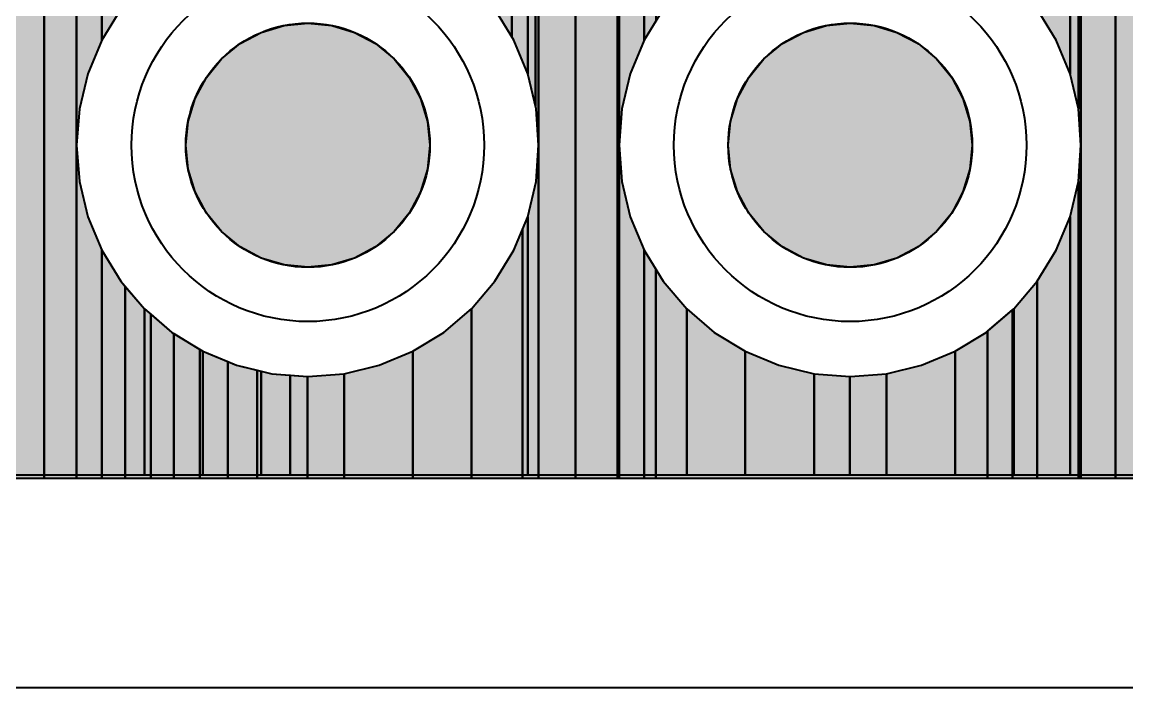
# Model space of a CAD drawing. Header units: millimetres. Extents: x 2 to 110, y 3 to 56.
# Drawn here: x 93.48 to 98.65, y 2.56 to 5.67 of the extents above; entities that cross this region are included whole.
import ezdxf

# ---------------------------------------------------------------- set-up
doc = ezdxf.new("R2010")
doc.units = ezdxf.units.MM
for name, color, linetype in [('bottom_copper', 7, 'Continuous'), ('bottom_silk', 7, 'Continuous'), ('drill_plated', 7, 'Continuous'), ('outline', 7, 'Continuous'), ('top_copper', 7, 'Continuous'), ('top_silk', 7, 'Continuous')]:
    doc.layers.add(name, color=color, linetype=linetype)

# ---------------------------------------------------------------- blocks, each defined once
blk = doc.blocks.new('Block6333')
at = {"layer": 'bottom_copper', "lineweight": 40}
for points in [[(0.5888, 0), (0.4825, 0), (0.4823, 27.4543), (0.5444, 27.48), (0.5888, 27.5072), (0.5888, 0)], [(0.4823, 0), (0.3189, 0), (0.3189, 27.4066), (0.4336, 27.4341), (0.4823, 27.4543), (0.4823, 0)], [(0.3089, 1.7294), (0.2692, 1.8946), (0.2042, 2.0516), (0.1154, 2.1965), (0.1154, 27.4031), (0.1974, 27.3967), (0.3089, 27.4055), (0.3089, 1.7294)], [(0.3189, 1.56), (0.3089, 1.7294), (0.3089, 27.4055), (0.317, 27.4061), (0.3189, 27.4066), (0.3189, 1.56)], [(0.3189, 0), (0.3089, 0), (0.3089, 1.3906), (0.3189, 1.56), (0.3189, 0)], [(0.3089, 0), (0.1154, 0), (0.1154, 0.9235), (0.2042, 1.0684), (0.2692, 1.2254), (0.3089, 1.3906), (0.3089, 0)], [(0.1154, 0), (0, 0), (0, 0.7899), (0.0051, 0.7943), (0.1154, 0.9235), (0.1154, 0)], [(0, 0), (-0.1181, 0), (-0.1181, 0.6891), (0, 0.7899), (0, 0)]]:
    blk.add_hatch(color=7, dxfattribs=at).paths.add_polyline_path(points, flags=0)
at = {"layer": 'bottom_copper', "color": 7, "lineweight": 40}
for points in [[(0.5888, 0), (0.4825, 0), (0.4823, 27.4543), (0.5444, 27.48), (0.5888, 27.5072), (0.5888, 0)], [(0.4823, 0), (0.3189, 0), (0.3189, 27.4066), (0.4336, 27.4341), (0.4823, 27.4543), (0.4823, 0)], [(0.3089, 1.7294), (0.2692, 1.8946), (0.2042, 2.0516), (0.1154, 2.1965), (0.1154, 27.4031), (0.1974, 27.3967), (0.3089, 27.4055), (0.3089, 1.7294)], [(0.3189, 1.56), (0.3089, 1.7294), (0.3089, 27.4055), (0.317, 27.4061), (0.3189, 27.4066), (0.3189, 1.56)], [(0.3189, 0), (0.3089, 0), (0.3089, 1.3906), (0.3189, 1.56), (0.3189, 0)], [(0.3089, 0), (0.1154, 0), (0.1154, 0.9235), (0.2042, 1.0684), (0.2692, 1.2254), (0.3089, 1.3906), (0.3089, 0)], [(0.1154, 0), (0, 0), (0, 0.7899), (0.0051, 0.7943), (0.1154, 0.9235), (0.1154, 0)], [(0, 0), (-0.1181, 0), (-0.1181, 0.6891), (0, 0.7899), (0, 0)]]:
    blk.add_lwpolyline(points, close=True, dxfattribs=at)
blk = doc.blocks.new('Block10268')
at = {"layer": 'bottom_copper', "lineweight": 40}
for points in [[(0.7855, 2.0678), (0.7066, 2.1965), (0.5963, 2.3257), (0.5963, 38.4825), (0.7855, 38.2933), (0.7855, 2.0678)], [(0.8965, 1.7444), (0.8604, 1.8946), (0.7954, 2.0516), (0.7855, 2.0678), (0.7855, 25.818), (0.798, 25.6586), (0.8353, 25.5031), (0.8965, 25.3553), (0.8965, 1.7444)], [(0.9101, 1.56), (0.9001, 1.7294), (0.8965, 1.7444), (0.8965, 25.3553), (0.9101, 25.3331), (0.9101, 1.56)], [(1.084, 0), (0.9101, 0), (0.9101, 25.3331), (0.9801, 25.219), (1.084, 25.0974), (1.084, 0)], [(1.2804, 0), (1.084, 0), (1.084, 25.0974), (1.2056, 24.9935), (1.2804, 24.9476), (1.2804, 0)], [(1.2878, 0), (1.2804, 0), (1.2804, 24.9476), (1.2878, 24.9431), (1.2878, 0)], [(1.4058, 2.0516), (1.3408, 1.8946), (1.3011, 1.7294), (1.2878, 1.56), (1.2878, 24.9431), (1.3419, 24.9099), (1.4058, 24.8835), (1.4058, 2.0516)], [(1.4604, 2.1406), (1.4058, 2.0516), (1.4058, 24.8835), (1.4604, 24.8609), (1.4604, 2.1406)], [(0.9101, 0), (0.8353, 0), (0.8353, 1.1648), (0.8604, 1.2254), (0.9001, 1.3906), (0.9101, 1.56), (0.9101, 0)], [(1.4058, 0), (1.2878, 0), (1.2878, 1.56), (1.3011, 1.3906), (1.3408, 1.2254), (1.4058, 1.0684), (1.4058, 0)], [(0.8353, 0), (0.5963, 0), (0.5963, 0.7943), (0.7066, 0.9235), (0.7954, 1.0684), (0.8353, 1.1648), (0.8353, 0)], [(1.4604, 0), (1.4058, 0), (1.4058, 1.0684), (1.4604, 0.9794), (1.4604, 0)], [(0.5963, 0), (0.3222, 0), (0.3222, 0.5952), (0.4671, 0.684), (0.5963, 0.7943), (0.5963, 0)], [(0.3222, 0), (0, 0), (0, 0.4905), (0.1652, 0.5302), (0.3222, 0.5952), (0.3222, 0)], [(0, 0), (-0.1711, 0), (-0.1711, 0.4773), (-0.1694, 0.4772), (0, 0.4905), (0, 0)]]:
    blk.add_hatch(color=7, dxfattribs=at).paths.add_polyline_path(points, flags=0)
at = {"layer": 'bottom_copper', "color": 7, "lineweight": 40}
for points in [[(0.7855, 2.0678), (0.7066, 2.1965), (0.5963, 2.3257), (0.5963, 38.4825), (0.7855, 38.2933), (0.7855, 2.0678)], [(0.8965, 1.7444), (0.8604, 1.8946), (0.7954, 2.0516), (0.7855, 2.0678), (0.7855, 25.818), (0.798, 25.6586), (0.8353, 25.5031), (0.8965, 25.3553), (0.8965, 1.7444)], [(0.9101, 1.56), (0.9001, 1.7294), (0.8965, 1.7444), (0.8965, 25.3553), (0.9101, 25.3331), (0.9101, 1.56)], [(1.084, 0), (0.9101, 0), (0.9101, 25.3331), (0.9801, 25.219), (1.084, 25.0974), (1.084, 0)], [(1.2804, 0), (1.084, 0), (1.084, 25.0974), (1.2056, 24.9935), (1.2804, 24.9476), (1.2804, 0)], [(1.2878, 0), (1.2804, 0), (1.2804, 24.9476), (1.2878, 24.9431), (1.2878, 0)], [(1.4058, 2.0516), (1.3408, 1.8946), (1.3011, 1.7294), (1.2878, 1.56), (1.2878, 24.9431), (1.3419, 24.9099), (1.4058, 24.8835), (1.4058, 2.0516)], [(1.4604, 2.1406), (1.4058, 2.0516), (1.4058, 24.8835), (1.4604, 24.8609), (1.4604, 2.1406)], [(0.9101, 0), (0.8353, 0), (0.8353, 1.1648), (0.8604, 1.2254), (0.9001, 1.3906), (0.9101, 1.56), (0.9101, 0)], [(1.4058, 0), (1.2878, 0), (1.2878, 1.56), (1.3011, 1.3906), (1.3408, 1.2254), (1.4058, 1.0684), (1.4058, 0)], [(0.8353, 0), (0.5963, 0), (0.5963, 0.7943), (0.7066, 0.9235), (0.7954, 1.0684), (0.8353, 1.1648), (0.8353, 0)], [(1.4604, 0), (1.4058, 0), (1.4058, 1.0684), (1.4604, 0.9794), (1.4604, 0)], [(0.5963, 0), (0.3222, 0), (0.3222, 0.5952), (0.4671, 0.684), (0.5963, 0.7943), (0.5963, 0)], [(0.3222, 0), (0, 0), (0, 0.4905), (0.1652, 0.5302), (0.3222, 0.5952), (0.3222, 0)], [(0, 0), (-0.1711, 0), (-0.1711, 0.4773), (-0.1694, 0.4772), (0, 0.4905), (0, 0)]]:
    blk.add_lwpolyline(points, close=True, dxfattribs=at)
blk = doc.blocks.new('Block12760')
at = {"layer": 'bottom_copper', "lineweight": 40}
for points in [[(0.2372, 0), (0.0125, 0), (0.0125, 12.004), (0.2372, 12.004), (0.2372, 0)], [(0.3894, 0), (0.2372, 0), (0.2372, 12.004), (0.3894, 12.004), (0.3894, 0)], [(0.5074, 2.0516), (0.4424, 1.8946), (0.4027, 1.7294), (0.3894, 1.56), (0.3894, 12.004), (0.4373, 12.004), (0.4522, 12.0028), (0.5074, 12.0071), (0.5074, 2.0516)], [(0.6171, 2.221), (0.5962, 2.1965), (0.5074, 2.0516), (0.5074, 12.0071), (0.512, 12.0075), (0.5703, 12.0215), (0.6171, 12.0409), (0.6171, 2.221)], [(0.5074, 0), (0.3894, 0), (0.3894, 1.56), (0.4027, 1.3906), (0.4424, 1.2254), (0.5074, 1.0684), (0.5074, 0)], [(0.6171, 0), (0.5074, 0), (0.5074, 1.0684), (0.5962, 0.9235), (0.6171, 0.899), (0.6171, 0)], [(0.7366, 0), (0.6171, 0), (0.6171, 0.899), (0.7065, 0.7943), (0.7366, 0.7686), (0.7366, 0)], [(0.8446, 0), (0.7366, 0), (0.7366, 0.7686), (0.8357, 0.684), (0.8446, 0.6785), (0.8446, 0)], [(0.9656, 0), (0.8446, 0), (0.8446, 0.6785), (0.9656, 0.6044), (0.9656, 0)], [(1.0967, 0), (0.9656, 0), (0.9656, 0.6044), (0.9806, 0.5952), (1.0967, 0.5471), (1.0967, 0)], [(1.2347, 0), (1.0967, 0), (1.0967, 0.5471), (1.1376, 0.5302), (1.2347, 0.5069), (1.2347, 0)], [(1.4705, 0), (1.2347, 0), (1.2347, 0.5069), (1.3028, 0.4905), (1.4705, 0.4773), (1.4705, 0)]]:
    blk.add_hatch(color=7, dxfattribs=at).paths.add_polyline_path(points, flags=0)
at = {"layer": 'bottom_copper', "color": 7, "lineweight": 40}
for points in [[(0.2372, 0), (0.0125, 0), (0.0125, 12.004), (0.2372, 12.004), (0.2372, 0)], [(0.3894, 0), (0.2372, 0), (0.2372, 12.004), (0.3894, 12.004), (0.3894, 0)], [(0.5074, 2.0516), (0.4424, 1.8946), (0.4027, 1.7294), (0.3894, 1.56), (0.3894, 12.004), (0.4373, 12.004), (0.4522, 12.0028), (0.5074, 12.0071), (0.5074, 2.0516)], [(0.6171, 2.221), (0.5962, 2.1965), (0.5074, 2.0516), (0.5074, 12.0071), (0.512, 12.0075), (0.5703, 12.0215), (0.6171, 12.0409), (0.6171, 2.221)], [(0.5074, 0), (0.3894, 0), (0.3894, 1.56), (0.4027, 1.3906), (0.4424, 1.2254), (0.5074, 1.0684), (0.5074, 0)], [(0.6171, 0), (0.5074, 0), (0.5074, 1.0684), (0.5962, 0.9235), (0.6171, 0.899), (0.6171, 0)], [(0.7366, 0), (0.6171, 0), (0.6171, 0.899), (0.7065, 0.7943), (0.7366, 0.7686), (0.7366, 0)], [(0.8446, 0), (0.7366, 0), (0.7366, 0.7686), (0.8357, 0.684), (0.8446, 0.6785), (0.8446, 0)], [(0.9656, 0), (0.8446, 0), (0.8446, 0.6785), (0.9656, 0.6044), (0.9656, 0)], [(1.0967, 0), (0.9656, 0), (0.9656, 0.6044), (0.9806, 0.5952), (1.0967, 0.5471), (1.0967, 0)], [(1.2347, 0), (1.0967, 0), (1.0967, 0.5471), (1.1376, 0.5302), (1.2347, 0.5069), (1.2347, 0)], [(1.4705, 0), (1.2347, 0), (1.2347, 0.5069), (1.3028, 0.4905), (1.4705, 0.4773), (1.4705, 0)]]:
    blk.add_lwpolyline(points, close=True, dxfattribs=at)
blk = doc.blocks.new('Block71323')
at = {"layer": 'top_copper', "lineweight": 40}
for points in [[(0, 2.6135), (-0.1694, 2.6268), (-0.1711, 2.6267), (-0.1711, 8.1365), (0, 8.1365), (0, 2.6135)], [(0.3222, 2.5088), (0.1652, 2.5738), (0, 2.6135), (0, 8.1365), (0.3222, 8.1365), (0.3222, 2.5088)], [(0.5963, 2.3097), (0.4671, 2.42), (0.3222, 2.5088), (0.3222, 8.1365), (0.5963, 8.1365), (0.5963, 2.3097)], [(0.8604, 1.8786), (0.7954, 2.0356), (0.7066, 2.1805), (0.5963, 2.3097), (0.5963, 8.1365), (0.8604, 8.1365), (0.8604, 1.8786)], [(0.9101, 1.544), (0.9001, 1.7134), (0.8604, 1.8786), (0.8604, 8.1365), (0.9101, 8.1365), (0.9101, 1.544)], [(1.2878, 0), (0.9101, 0), (0.9101, 8.1365), (1.2878, 8.1365), (1.2878, 0)], [(1.4058, 2.0356), (1.3408, 1.8786), (1.3011, 1.7134), (1.2878, 1.544), (1.2878, 8.1365), (1.4058, 8.1365), (1.4058, 2.0356)], [(1.6049, 2.3097), (1.4946, 2.1805), (1.4058, 2.0356), (1.4058, 8.1365), (1.6049, 8.1365), (1.6049, 2.3097)], [(1.879, 2.5088), (1.7341, 2.42), (1.6049, 2.3097), (1.6049, 8.1365), (1.879, 8.1365), (1.879, 2.5088)], [(2.2012, 2.6135), (2.036, 2.5738), (1.879, 2.5088), (1.879, 8.1365), (2.2012, 8.1365), (2.2012, 2.6135)], [(2.3689, 2.6267), (2.2012, 2.6135), (2.2012, 8.1365), (2.3689, 8.1365), (2.3689, 2.6267)], [(0.9101, 0), (0.8604, 0), (0.8604, 1.2094), (0.9001, 1.3746), (0.9101, 1.544), (0.9101, 0)], [(1.4058, 0), (1.2878, 0), (1.2878, 1.544), (1.3011, 1.3746), (1.3408, 1.2094), (1.4058, 1.0524), (1.4058, 0)], [(0.8604, 0), (0.5963, 0), (0.5963, 0.7783), (0.7066, 0.9075), (0.7954, 1.0524), (0.8604, 1.2094), (0.8604, 0)], [(1.6049, 0), (1.4058, 0), (1.4058, 1.0524), (1.4946, 0.9075), (1.6049, 0.7783), (1.6049, 0)], [(0.5963, 0), (0.3222, 0), (0.3222, 0.5792), (0.4671, 0.668), (0.5963, 0.7783), (0.5963, 0)], [(1.879, 0), (1.6049, 0), (1.6049, 0.7783), (1.7341, 0.668), (1.879, 0.5792), (1.879, 0)], [(0.3222, 0), (0, 0), (0, 0.4745), (0.1652, 0.5142), (0.3222, 0.5792), (0.3222, 0)], [(2.2012, 0), (1.879, 0), (1.879, 0.5792), (2.036, 0.5142), (2.2012, 0.4745), (2.2012, 0)], [(0, 0), (-0.1711, 0), (-0.1711, 0.4613), (-0.1694, 0.4612), (0, 0.4745), (0, 0)], [(2.3689, 0), (2.2012, 0), (2.2012, 0.4745), (2.3689, 0.4613), (2.3689, 0)]]:
    blk.add_hatch(color=7, dxfattribs=at).paths.add_polyline_path(points, flags=0)
at = {"layer": 'top_copper', "color": 7, "lineweight": 40}
for points in [[(0, 2.6135), (-0.1694, 2.6268), (-0.1711, 2.6267), (-0.1711, 8.1365), (0, 8.1365), (0, 2.6135)], [(0.3222, 2.5088), (0.1652, 2.5738), (0, 2.6135), (0, 8.1365), (0.3222, 8.1365), (0.3222, 2.5088)], [(0.5963, 2.3097), (0.4671, 2.42), (0.3222, 2.5088), (0.3222, 8.1365), (0.5963, 8.1365), (0.5963, 2.3097)], [(0.8604, 1.8786), (0.7954, 2.0356), (0.7066, 2.1805), (0.5963, 2.3097), (0.5963, 8.1365), (0.8604, 8.1365), (0.8604, 1.8786)], [(0.9101, 1.544), (0.9001, 1.7134), (0.8604, 1.8786), (0.8604, 8.1365), (0.9101, 8.1365), (0.9101, 1.544)], [(1.2878, 0), (0.9101, 0), (0.9101, 8.1365), (1.2878, 8.1365), (1.2878, 0)], [(1.4058, 2.0356), (1.3408, 1.8786), (1.3011, 1.7134), (1.2878, 1.544), (1.2878, 8.1365), (1.4058, 8.1365), (1.4058, 2.0356)], [(1.6049, 2.3097), (1.4946, 2.1805), (1.4058, 2.0356), (1.4058, 8.1365), (1.6049, 8.1365), (1.6049, 2.3097)], [(1.879, 2.5088), (1.7341, 2.42), (1.6049, 2.3097), (1.6049, 8.1365), (1.879, 8.1365), (1.879, 2.5088)], [(2.2012, 2.6135), (2.036, 2.5738), (1.879, 2.5088), (1.879, 8.1365), (2.2012, 8.1365), (2.2012, 2.6135)], [(2.3689, 2.6267), (2.2012, 2.6135), (2.2012, 8.1365), (2.3689, 8.1365), (2.3689, 2.6267)], [(0.9101, 0), (0.8604, 0), (0.8604, 1.2094), (0.9001, 1.3746), (0.9101, 1.544), (0.9101, 0)], [(1.4058, 0), (1.2878, 0), (1.2878, 1.544), (1.3011, 1.3746), (1.3408, 1.2094), (1.4058, 1.0524), (1.4058, 0)], [(0.8604, 0), (0.5963, 0), (0.5963, 0.7783), (0.7066, 0.9075), (0.7954, 1.0524), (0.8604, 1.2094), (0.8604, 0)], [(1.6049, 0), (1.4058, 0), (1.4058, 1.0524), (1.4946, 0.9075), (1.6049, 0.7783), (1.6049, 0)], [(0.5963, 0), (0.3222, 0), (0.3222, 0.5792), (0.4671, 0.668), (0.5963, 0.7783), (0.5963, 0)], [(1.879, 0), (1.6049, 0), (1.6049, 0.7783), (1.7341, 0.668), (1.879, 0.5792), (1.879, 0)], [(0.3222, 0), (0, 0), (0, 0.4745), (0.1652, 0.5142), (0.3222, 0.5792), (0.3222, 0)], [(2.2012, 0), (1.879, 0), (1.879, 0.5792), (2.036, 0.5142), (2.2012, 0.4745), (2.2012, 0)], [(0, 0), (-0.1711, 0), (-0.1711, 0.4613), (-0.1694, 0.4612), (0, 0.4745), (0, 0)], [(2.3689, 0), (2.2012, 0), (2.2012, 0.4745), (2.3689, 0.4613), (2.3689, 0)]]:
    blk.add_lwpolyline(points, close=True, dxfattribs=at)
blk = doc.blocks.new('Block71544')
at = {"layer": 'top_copper', "lineweight": 40}
for points in [[(0, 2.6135), (-0.1694, 2.6268), (-0.1711, 2.6267), (-0.1711, 8.1365), (0, 8.1365), (0, 2.6135)], [(0.3222, 2.5088), (0.1652, 2.5738), (0, 2.6135), (0, 8.1365), (0.3222, 8.1365), (0.3222, 2.5088)], [(0.5963, 2.3097), (0.4671, 2.42), (0.3222, 2.5088), (0.3222, 8.1365), (0.5963, 8.1365), (0.5963, 2.3097)], [(0.8604, 1.8786), (0.7954, 2.0356), (0.7066, 2.1805), (0.5963, 2.3097), (0.5963, 8.1365), (0.8604, 8.1365), (0.8604, 1.8786)], [(0.9101, 1.544), (0.9001, 1.7134), (0.8604, 1.8786), (0.8604, 8.1365), (0.9101, 8.1365), (0.9101, 1.544)], [(1.2878, 0), (0.9101, 0), (0.9101, 8.1365), (1.2878, 8.1365), (1.2878, 0)], [(1.4058, 2.0356), (1.3408, 1.8786), (1.3011, 1.7134), (1.2878, 1.544), (1.2878, 8.1365), (1.4058, 8.1365), (1.4058, 2.0356)], [(1.6049, 2.3097), (1.4946, 2.1805), (1.4058, 2.0356), (1.4058, 8.1365), (1.6049, 8.1365), (1.6049, 2.3097)], [(1.879, 2.5088), (1.7341, 2.42), (1.6049, 2.3097), (1.6049, 8.1365), (1.879, 8.1365), (1.879, 2.5088)], [(2.2012, 2.6135), (2.036, 2.5738), (1.879, 2.5088), (1.879, 8.1365), (2.2012, 8.1365), (2.2012, 2.6135)], [(2.3689, 2.6267), (2.2012, 2.6135), (2.2012, 8.1365), (2.3689, 8.1365), (2.3689, 2.6267)], [(0.9101, 0), (0.8604, 0), (0.8604, 1.2094), (0.9001, 1.3746), (0.9101, 1.544), (0.9101, 0)], [(1.4058, 0), (1.2878, 0), (1.2878, 1.544), (1.3011, 1.3746), (1.3408, 1.2094), (1.4058, 1.0524), (1.4058, 0)], [(0.8604, 0), (0.5963, 0), (0.5963, 0.7783), (0.7066, 0.9075), (0.7954, 1.0524), (0.8604, 1.2094), (0.8604, 0)], [(1.6049, 0), (1.4058, 0), (1.4058, 1.0524), (1.4946, 0.9075), (1.6049, 0.7783), (1.6049, 0)], [(0.5963, 0), (0.3222, 0), (0.3222, 0.5792), (0.4671, 0.668), (0.5963, 0.7783), (0.5963, 0)], [(1.879, 0), (1.6049, 0), (1.6049, 0.7783), (1.7341, 0.668), (1.879, 0.5792), (1.879, 0)], [(0.3222, 0), (0, 0), (0, 0.4745), (0.1652, 0.5142), (0.3222, 0.5792), (0.3222, 0)], [(2.2012, 0), (1.879, 0), (1.879, 0.5792), (2.036, 0.5142), (2.2012, 0.4745), (2.2012, 0)], [(0, 0), (-0.1711, 0), (-0.1711, 0.4613), (-0.1694, 0.4612), (0, 0.4745), (0, 0)], [(2.3689, 0), (2.2012, 0), (2.2012, 0.4745), (2.3689, 0.4613), (2.3689, 0)]]:
    blk.add_hatch(color=7, dxfattribs=at).paths.add_polyline_path(points, flags=0)
at = {"layer": 'top_copper', "color": 7, "lineweight": 40}
for points in [[(0, 2.6135), (-0.1694, 2.6268), (-0.1711, 2.6267), (-0.1711, 8.1365), (0, 8.1365), (0, 2.6135)], [(0.3222, 2.5088), (0.1652, 2.5738), (0, 2.6135), (0, 8.1365), (0.3222, 8.1365), (0.3222, 2.5088)], [(0.5963, 2.3097), (0.4671, 2.42), (0.3222, 2.5088), (0.3222, 8.1365), (0.5963, 8.1365), (0.5963, 2.3097)], [(0.8604, 1.8786), (0.7954, 2.0356), (0.7066, 2.1805), (0.5963, 2.3097), (0.5963, 8.1365), (0.8604, 8.1365), (0.8604, 1.8786)], [(0.9101, 1.544), (0.9001, 1.7134), (0.8604, 1.8786), (0.8604, 8.1365), (0.9101, 8.1365), (0.9101, 1.544)], [(1.2878, 0), (0.9101, 0), (0.9101, 8.1365), (1.2878, 8.1365), (1.2878, 0)], [(1.4058, 2.0356), (1.3408, 1.8786), (1.3011, 1.7134), (1.2878, 1.544), (1.2878, 8.1365), (1.4058, 8.1365), (1.4058, 2.0356)], [(1.6049, 2.3097), (1.4946, 2.1805), (1.4058, 2.0356), (1.4058, 8.1365), (1.6049, 8.1365), (1.6049, 2.3097)], [(1.879, 2.5088), (1.7341, 2.42), (1.6049, 2.3097), (1.6049, 8.1365), (1.879, 8.1365), (1.879, 2.5088)], [(2.2012, 2.6135), (2.036, 2.5738), (1.879, 2.5088), (1.879, 8.1365), (2.2012, 8.1365), (2.2012, 2.6135)], [(2.3689, 2.6267), (2.2012, 2.6135), (2.2012, 8.1365), (2.3689, 8.1365), (2.3689, 2.6267)], [(0.9101, 0), (0.8604, 0), (0.8604, 1.2094), (0.9001, 1.3746), (0.9101, 1.544), (0.9101, 0)], [(1.4058, 0), (1.2878, 0), (1.2878, 1.544), (1.3011, 1.3746), (1.3408, 1.2094), (1.4058, 1.0524), (1.4058, 0)], [(0.8604, 0), (0.5963, 0), (0.5963, 0.7783), (0.7066, 0.9075), (0.7954, 1.0524), (0.8604, 1.2094), (0.8604, 0)], [(1.6049, 0), (1.4058, 0), (1.4058, 1.0524), (1.4946, 0.9075), (1.6049, 0.7783), (1.6049, 0)], [(0.5963, 0), (0.3222, 0), (0.3222, 0.5792), (0.4671, 0.668), (0.5963, 0.7783), (0.5963, 0)], [(1.879, 0), (1.6049, 0), (1.6049, 0.7783), (1.7341, 0.668), (1.879, 0.5792), (1.879, 0)], [(0.3222, 0), (0, 0), (0, 0.4745), (0.1652, 0.5142), (0.3222, 0.5792), (0.3222, 0)], [(2.2012, 0), (1.879, 0), (1.879, 0.5792), (2.036, 0.5142), (2.2012, 0.4745), (2.2012, 0)], [(0, 0), (-0.1711, 0), (-0.1711, 0.4613), (-0.1694, 0.4612), (0, 0.4745), (0, 0)], [(2.3689, 0), (2.2012, 0), (2.2012, 0.4745), (2.3689, 0.4613), (2.3689, 0)]]:
    blk.add_lwpolyline(points, close=True, dxfattribs=at)
blk = doc.blocks.new('Block71909')
at = {"layer": 'top_copper', "lineweight": 40}
for points in [[(1.5195, 7.708), (1.5187, 7.718), (1.5187, 8.1365), (1.5195, 8.1365), (1.5195, 7.708)], [(1.5971, 2.6267), (1.5195, 2.6206), (1.5195, 8.1365), (1.5971, 8.1365), (1.5971, 2.6267)], [(1.5163, 2.6203), (1.4294, 2.6135), (1.3804, 2.6017), (1.3804, 7.481), (1.4145, 7.5019), (1.4449, 7.5278), (1.4708, 7.5582), (1.4917, 7.5923), (1.507, 7.6293), (1.5163, 7.6681), (1.5163, 2.6203)], [(1.5195, 2.6206), (1.5163, 2.6203), (1.5163, 7.6681), (1.5195, 7.708), (1.5195, 2.6206)], [(0, 2.5965), (-0.037, 2.6118), (-0.0758, 2.6211), (-0.1157, 2.6243), (-0.1257, 2.6235), (-0.9412, 2.6235), (-0.9412, 7.454), (0, 7.454), (0, 2.5965)], [(0.1359, 2.4094), (0.1266, 2.4482), (0.1113, 2.4852), (0.0904, 2.5193), (0.0645, 2.5497), (0.0341, 2.5756), (0, 2.5965), (0, 7.454), (0.1359, 7.454), (0.1359, 2.4094)], [(0.1391, 2.3695), (0.136, 2.4093), (0.1359, 7.454), (0.1391, 7.454), (0.1391, 2.3695)], [(0.516, 0), (0.1391, 0), (0.1391, 7.454), (0.516, 7.454), (0.516, 0)], [(0.634, 2.0356), (0.569, 1.8786), (0.5293, 1.7134), (0.516, 1.544), (0.516, 7.454), (0.634, 7.454), (0.634, 2.0356)], [(0.8331, 2.3097), (0.7228, 2.1805), (0.634, 2.0356), (0.634, 7.454), (0.8331, 7.454), (0.8331, 2.3097)], [(1.1072, 2.5088), (0.9623, 2.42), (0.8331, 2.3097), (0.8331, 7.454), (1.1072, 7.454), (1.1072, 2.5088)], [(1.3804, 2.6017), (1.2642, 2.5738), (1.1072, 2.5088), (1.1072, 7.454), (1.2547, 7.454), (1.2647, 7.4532), (1.3046, 7.4564), (1.3434, 7.4657), (1.3804, 7.481), (1.3804, 2.6017)], [(0.1391, 0.7185), (0.1383, 0.7285), (0.1383, 2.3595), (0.1391, 2.3695), (0.1391, 0.7185)], [(0.634, 0), (0.516, 0), (0.516, 1.544), (0.5293, 1.3746), (0.569, 1.2094), (0.634, 1.0524), (0.634, 0)], [(0.8331, 0), (0.634, 0), (0.634, 1.0524), (0.7228, 0.9075), (0.8331, 0.7783), (0.8331, 0)], [(1.1072, 0), (0.8331, 0), (0.8331, 0.7783), (0.9623, 0.668), (1.1072, 0.5792), (1.1072, 0)], [(0.1359, 0), (0, 0), (0, 0.4915), (0.0341, 0.5124), (0.0645, 0.5383), (0.0904, 0.5687), (0.1113, 0.6028), (0.1266, 0.6398), (0.1359, 0.6786), (0.1359, 0)], [(0.1391, 0), (0.136, 0), (0.1359, 0.6786), (0.1391, 0.7185), (0.1391, 0)], [(1.3804, 0), (1.1072, 0), (1.1072, 0.5792), (1.2642, 0.5142), (1.3804, 0.4863), (1.3804, 0)], [(0, 0), (-0.9412, 0), (-0.9412, 0.4645), (-0.1257, 0.4645), (-0.1157, 0.4637), (-0.0759, 0.4669), (-0.037, 0.4762), (0, 0.4915), (0, 0)], [(1.5163, 0), (1.3804, 0), (1.3804, 0.4863), (1.4294, 0.4745), (1.5163, 0.4677), (1.5163, 0)], [(1.5971, 0), (1.5163, 0), (1.5163, 0.4677), (1.5971, 0.4613), (1.5971, 0)]]:
    blk.add_hatch(color=7, dxfattribs=at).paths.add_polyline_path(points, flags=0)
at = {"layer": 'top_copper', "color": 7, "lineweight": 40}
for points in [[(1.5195, 7.708), (1.5187, 7.718), (1.5187, 8.1365), (1.5195, 8.1365), (1.5195, 7.708)], [(1.5971, 2.6267), (1.5195, 2.6206), (1.5195, 8.1365), (1.5971, 8.1365), (1.5971, 2.6267)], [(1.5163, 2.6203), (1.4294, 2.6135), (1.3804, 2.6017), (1.3804, 7.481), (1.4145, 7.5019), (1.4449, 7.5278), (1.4708, 7.5582), (1.4917, 7.5923), (1.507, 7.6293), (1.5163, 7.6681), (1.5163, 2.6203)], [(1.5195, 2.6206), (1.5163, 2.6203), (1.5163, 7.6681), (1.5195, 7.708), (1.5195, 2.6206)], [(0, 2.5965), (-0.037, 2.6118), (-0.0758, 2.6211), (-0.1157, 2.6243), (-0.1257, 2.6235), (-0.9412, 2.6235), (-0.9412, 7.454), (0, 7.454), (0, 2.5965)], [(0.1359, 2.4094), (0.1266, 2.4482), (0.1113, 2.4852), (0.0904, 2.5193), (0.0645, 2.5497), (0.0341, 2.5756), (0, 2.5965), (0, 7.454), (0.1359, 7.454), (0.1359, 2.4094)], [(0.1391, 2.3695), (0.136, 2.4093), (0.1359, 7.454), (0.1391, 7.454), (0.1391, 2.3695)], [(0.516, 0), (0.1391, 0), (0.1391, 7.454), (0.516, 7.454), (0.516, 0)], [(0.634, 2.0356), (0.569, 1.8786), (0.5293, 1.7134), (0.516, 1.544), (0.516, 7.454), (0.634, 7.454), (0.634, 2.0356)], [(0.8331, 2.3097), (0.7228, 2.1805), (0.634, 2.0356), (0.634, 7.454), (0.8331, 7.454), (0.8331, 2.3097)], [(1.1072, 2.5088), (0.9623, 2.42), (0.8331, 2.3097), (0.8331, 7.454), (1.1072, 7.454), (1.1072, 2.5088)], [(1.3804, 2.6017), (1.2642, 2.5738), (1.1072, 2.5088), (1.1072, 7.454), (1.2547, 7.454), (1.2647, 7.4532), (1.3046, 7.4564), (1.3434, 7.4657), (1.3804, 7.481), (1.3804, 2.6017)], [(0.1391, 0.7185), (0.1383, 0.7285), (0.1383, 2.3595), (0.1391, 2.3695), (0.1391, 0.7185)], [(0.634, 0), (0.516, 0), (0.516, 1.544), (0.5293, 1.3746), (0.569, 1.2094), (0.634, 1.0524), (0.634, 0)], [(0.8331, 0), (0.634, 0), (0.634, 1.0524), (0.7228, 0.9075), (0.8331, 0.7783), (0.8331, 0)], [(1.1072, 0), (0.8331, 0), (0.8331, 0.7783), (0.9623, 0.668), (1.1072, 0.5792), (1.1072, 0)], [(0.1359, 0), (0, 0), (0, 0.4915), (0.0341, 0.5124), (0.0645, 0.5383), (0.0904, 0.5687), (0.1113, 0.6028), (0.1266, 0.6398), (0.1359, 0.6786), (0.1359, 0)], [(0.1391, 0), (0.136, 0), (0.1359, 0.6786), (0.1391, 0.7185), (0.1391, 0)], [(1.3804, 0), (1.1072, 0), (1.1072, 0.5792), (1.2642, 0.5142), (1.3804, 0.4863), (1.3804, 0)], [(0, 0), (-0.9412, 0), (-0.9412, 0.4645), (-0.1257, 0.4645), (-0.1157, 0.4637), (-0.0759, 0.4669), (-0.037, 0.4762), (0, 0.4915), (0, 0)], [(1.5163, 0), (1.3804, 0), (1.3804, 0.4863), (1.4294, 0.4745), (1.5163, 0.4677), (1.5163, 0)], [(1.5971, 0), (1.5163, 0), (1.5163, 0.4677), (1.5971, 0.4613), (1.5971, 0)]]:
    blk.add_lwpolyline(points, close=True, dxfattribs=at)

msp = doc.modelspace()

# ---------------------------------------------------------------- hatches: boundary and pattern name
at = {"layer": 'bottom_copper', "lineweight": 40}
for points in [[(95.3745, 4.9865), (95.342, 4.8793), (95.2892, 4.7805), (95.2181, 4.6939), (95.1315, 4.6228), (95.0327, 4.57), (94.9255, 4.5375), (94.814, 4.5265), (94.7025, 4.5375), (94.5953, 4.57), (94.4965, 4.6228), (94.4099, 4.6939), (94.3388, 4.7805), (94.286, 4.8793), (94.2535, 4.9865), (94.2425, 5.098), (94.2535, 5.2095), (94.286, 5.3167), (94.3388, 5.4155), (94.4099, 5.5021), (94.4965, 5.5732), (94.5953, 5.626), (94.7025, 5.6585), (94.814, 5.6695), (94.9255, 5.6585), (95.0327, 5.626), (95.1315, 5.5732), (95.2181, 5.5021), (95.2892, 5.4155), (95.342, 5.3167), (95.3745, 5.2095), (95.3855, 5.098), (95.3745, 4.9865)], [(97.9145, 4.9865), (97.882, 4.8793), (97.8292, 4.7805), (97.7581, 4.6939), (97.6715, 4.6228), (97.5727, 4.57), (97.4655, 4.5375), (97.354, 4.5265), (97.2425, 4.5375), (97.1353, 4.57), (97.0365, 4.6228), (96.9499, 4.6939), (96.8788, 4.7805), (96.826, 4.8793), (96.7935, 4.9865), (96.7825, 5.098), (96.7935, 5.2095), (96.826, 5.3167), (96.8788, 5.4155), (96.9499, 5.5021), (97.0365, 5.5732), (97.1353, 5.626), (97.2425, 5.6585), (97.354, 5.6695), (97.4655, 5.6585), (97.5727, 5.626), (97.6715, 5.5732), (97.7581, 5.5021), (97.8292, 5.4155), (97.882, 5.3167), (97.9145, 5.2095), (97.9255, 5.098), (97.9145, 4.9865)], [(97.9965, 3.538), (96.4438, 3.538), (96.4438, 4.5174), (96.478, 4.4615), (96.5883, 4.3323), (96.7175, 4.222), (96.8624, 4.1332), (97.0194, 4.0682), (97.1846, 4.0285), (97.354, 4.0152), (97.5234, 4.0285), (97.6886, 4.0682), (97.8456, 4.1332), (97.9905, 4.222), (97.9965, 4.2271), (97.9965, 3.538)]]:
    msp.add_hatch(color=7, dxfattribs=at).paths.add_polyline_path(points, flags=0)
at = {"layer": 'drill_plated', "lineweight": 40}
for points in [[(95.3745, 4.9865), (95.342, 4.8793), (95.2892, 4.7805), (95.2181, 4.6939), (95.1315, 4.6228), (95.0327, 4.57), (94.9255, 4.5375), (94.814, 4.5265), (94.7025, 4.5375), (94.5953, 4.57), (94.4965, 4.6228), (94.4099, 4.6939), (94.3388, 4.7805), (94.286, 4.8793), (94.2535, 4.9865), (94.2425, 5.098), (94.2535, 5.2095), (94.286, 5.3167), (94.3388, 5.4155), (94.4099, 5.5021), (94.4965, 5.5732), (94.5953, 5.626), (94.7025, 5.6585), (94.814, 5.6695), (94.9255, 5.6585), (95.0327, 5.626), (95.1315, 5.5732), (95.2181, 5.5021), (95.2892, 5.4155), (95.342, 5.3167), (95.3745, 5.2095), (95.3855, 5.098), (95.3745, 4.9865)], [(97.9145, 4.9865), (97.882, 4.8793), (97.8292, 4.7805), (97.7581, 4.6939), (97.6715, 4.6228), (97.5727, 4.57), (97.4655, 4.5375), (97.354, 4.5265), (97.2425, 4.5375), (97.1353, 4.57), (97.0365, 4.6228), (96.9499, 4.6939), (96.8788, 4.7805), (96.826, 4.8793), (96.7935, 4.9865), (96.7825, 5.098), (96.7935, 5.2095), (96.826, 5.3167), (96.8788, 5.4155), (96.9499, 5.5021), (97.0365, 5.5732), (97.1353, 5.626), (97.2425, 5.6585), (97.354, 5.6695), (97.4655, 5.6585), (97.5727, 5.626), (97.6715, 5.5732), (97.7581, 5.5021), (97.8292, 5.4155), (97.882, 5.3167), (97.9145, 5.2095), (97.9255, 5.098), (97.9145, 4.9865)]]:
    msp.add_hatch(color=7, dxfattribs=at).paths.add_polyline_path(points, flags=0)
at = {"layer": 'top_copper', "lineweight": 40}
for points in [[(95.3745, 4.9865), (95.342, 4.8793), (95.2892, 4.7805), (95.2181, 4.6939), (95.1315, 4.6228), (95.0327, 4.57), (94.9255, 4.5375), (94.814, 4.5265), (94.7025, 4.5375), (94.5953, 4.57), (94.4965, 4.6228), (94.4099, 4.6939), (94.3388, 4.7805), (94.286, 4.8793), (94.2535, 4.9865), (94.2425, 5.098), (94.2535, 5.2095), (94.286, 5.3167), (94.3388, 5.4155), (94.4099, 5.5021), (94.4965, 5.5732), (94.5953, 5.626), (94.7025, 5.6585), (94.814, 5.6695), (94.9255, 5.6585), (95.0327, 5.626), (95.1315, 5.5732), (95.2181, 5.5021), (95.2892, 5.4155), (95.342, 5.3167), (95.3745, 5.2095), (95.3855, 5.098), (95.3745, 4.9865)], [(97.9145, 4.9865), (97.882, 4.8793), (97.8292, 4.7805), (97.7581, 4.6939), (97.6715, 4.6228), (97.5727, 4.57), (97.4655, 4.5375), (97.354, 4.5265), (97.2425, 4.5375), (97.1353, 4.57), (97.0365, 4.6228), (96.9499, 4.6939), (96.8788, 4.7805), (96.826, 4.8793), (96.7935, 4.9865), (96.7825, 5.098), (96.7935, 5.2095), (96.826, 5.3167), (96.8788, 5.4155), (96.9499, 5.5021), (97.0365, 5.5732), (97.1353, 5.626), (97.2425, 5.6585), (97.354, 5.6695), (97.4655, 5.6585), (97.5727, 5.626), (97.6715, 5.5732), (97.7581, 5.5021), (97.8292, 5.4155), (97.882, 5.3167), (97.9145, 5.2095), (97.9255, 5.098), (97.9145, 4.9865)]]:
    msp.add_hatch(color=7, dxfattribs=at).paths.add_polyline_path(points, flags=0)

# ---------------------------------------------------------------- linework, layer by layer
at = {"layer": 'bottom_copper', "color": 7, "lineweight": 40}
for p, q in [((93.938, 5.7345), (93.8492, 5.5896)), ((95.7788, 5.5896), (95.69, 5.7345)), ((98.3188, 5.5896), (98.23, 5.7345)), ((96.4438, 5.6786), (96.3892, 5.5896)), ((93.8492, 5.5896), (93.7842, 5.4326)), ((95.8438, 5.4326), (95.7788, 5.5896)), ((96.3892, 5.5896), (96.3242, 5.4326)), ((98.3838, 5.4326), (98.3188, 5.5896)), ((93.7842, 5.4326), (93.7445, 5.2674)), ((95.8835, 5.2674), (95.8438, 5.4326)), ((96.3242, 5.4326), (96.2845, 5.2674)), ((98.4235, 5.2674), (98.3838, 5.4326)), ((93.7445, 5.2674), (93.7312, 5.098)), ((95.8935, 5.098), (95.8835, 5.2674)), ((96.2845, 5.2674), (96.2712, 5.098)), ((98.4335, 5.098), (98.4235, 5.2674)), ((93.7312, 5.098), (93.7445, 4.9286)), ((95.8835, 4.9286), (95.8935, 5.098)), ((96.2712, 5.098), (96.2845, 4.9286)), ((98.4235, 4.9286), (98.4335, 5.098)), ((93.7445, 4.9286), (93.7842, 4.7634)), ((95.8438, 4.7634), (95.8835, 4.9286)), ((96.2845, 4.9286), (96.3242, 4.7634)), ((98.3838, 4.7634), (98.4235, 4.9286)), ((93.7842, 4.7634), (93.8492, 4.6064)), ((95.7788, 4.6064), (95.8438, 4.7634)), ((96.3242, 4.7634), (96.3892, 4.6064)), ((98.3188, 4.6064), (98.3838, 4.7634)), ((93.8492, 4.6064), (93.938, 4.4615)), ((95.69, 4.4615), (95.7788, 4.6064)), ((96.3892, 4.6064), (96.4438, 4.5174)), ((98.23, 4.4615), (98.3188, 4.6064)), ((96.4438, 3.538), (96.4438, 4.5174)), ((96.4438, 4.5174), (96.478, 4.4615)), ((96.4438, 4.5174), (96.4438, 3.538)), ((93.938, 4.4615), (94.0483, 4.3323)), ((95.5797, 4.3323), (95.69, 4.4615)), ((96.478, 4.4615), (96.5883, 4.3323)), ((98.1197, 4.3323), (98.23, 4.4615)), ((94.0483, 4.3323), (94.1775, 4.222)), ((95.4505, 4.222), (95.5797, 4.3323)), ((96.5883, 4.3323), (96.7175, 4.222)), ((97.9965, 4.2271), (98.1197, 4.3323)), ((94.1775, 4.222), (94.3224, 4.1332)), ((95.3056, 4.1332), (95.4505, 4.222)), ((96.7175, 4.222), (96.8624, 4.1332)), ((97.8456, 4.1332), (97.9905, 4.222)), ((97.9905, 4.222), (97.9965, 4.2271)), ((97.9965, 3.538), (97.9965, 4.2271)), ((97.9965, 4.2271), (97.9965, 3.538)), ((94.3224, 4.1332), (94.4794, 4.0682)), ((95.1486, 4.0682), (95.3056, 4.1332)), ((96.8624, 4.1332), (97.0194, 4.0682)), ((97.6886, 4.0682), (97.8456, 4.1332)), ((94.4794, 4.0682), (94.6446, 4.0285)), ((94.9834, 4.0285), (95.1486, 4.0682)), ((97.0194, 4.0682), (97.1846, 4.0285)), ((97.5234, 4.0285), (97.6886, 4.0682)), ((94.6446, 4.0285), (94.8123, 4.0153)), ((94.8123, 3.538), (94.8123, 4.0153)), ((94.8123, 4.0153), (94.814, 4.0152)), ((94.8123, 4.0153), (94.8123, 3.538)), ((94.814, 4.0152), (94.9834, 4.0285)), ((97.1846, 4.0285), (97.354, 4.0152)), ((97.354, 4.0152), (97.5234, 4.0285)), ((94.8123, 3.538), (93.2308, 3.538)), ((96.4438, 3.538), (94.8123, 3.538)), ((97.9965, 3.538), (96.4438, 3.538)), ((100.0301, 3.538), (97.9965, 3.538))]:
    msp.add_line(p, q, dxfattribs=at)
for points in [[(95.3745, 4.9865), (95.342, 4.8793), (95.2892, 4.7805), (95.2181, 4.6939), (95.1315, 4.6228), (95.0327, 4.57), (94.9255, 4.5375), (94.814, 4.5265), (94.7025, 4.5375), (94.5953, 4.57), (94.4965, 4.6228), (94.4099, 4.6939), (94.3388, 4.7805), (94.286, 4.8793), (94.2535, 4.9865), (94.2425, 5.098), (94.2535, 5.2095), (94.286, 5.3167), (94.3388, 5.4155), (94.4099, 5.5021), (94.4965, 5.5732), (94.5953, 5.626), (94.7025, 5.6585), (94.814, 5.6695), (94.9255, 5.6585), (95.0327, 5.626), (95.1315, 5.5732), (95.2181, 5.5021), (95.2892, 5.4155), (95.342, 5.3167), (95.3745, 5.2095), (95.3855, 5.098), (95.3745, 4.9865)], [(97.9145, 4.9865), (97.882, 4.8793), (97.8292, 4.7805), (97.7581, 4.6939), (97.6715, 4.6228), (97.5727, 4.57), (97.4655, 4.5375), (97.354, 4.5265), (97.2425, 4.5375), (97.1353, 4.57), (97.0365, 4.6228), (96.9499, 4.6939), (96.8788, 4.7805), (96.826, 4.8793), (96.7935, 4.9865), (96.7825, 5.098), (96.7935, 5.2095), (96.826, 5.3167), (96.8788, 5.4155), (96.9499, 5.5021), (97.0365, 5.5732), (97.1353, 5.626), (97.2425, 5.6585), (97.354, 5.6695), (97.4655, 5.6585), (97.5727, 5.626), (97.6715, 5.5732), (97.7581, 5.5021), (97.8292, 5.4155), (97.882, 5.3167), (97.9145, 5.2095), (97.9255, 5.098), (97.9145, 4.9865)], [(97.9965, 3.538), (96.4438, 3.538), (96.4438, 4.5174), (96.478, 4.4615), (96.5883, 4.3323), (96.7175, 4.222), (96.8624, 4.1332), (97.0194, 4.0682), (97.1846, 4.0285), (97.354, 4.0152), (97.5234, 4.0285), (97.6886, 4.0682), (97.8456, 4.1332), (97.9905, 4.222), (97.9965, 4.2271), (97.9965, 3.538)]]:
    msp.add_lwpolyline(points, close=True, dxfattribs=at)
for centre, major_axis in [((94.814, 5.098), (0.8255, 0)), ((97.354, 5.098), (0.8255, 0)), ((94.814, 5.098), (0.5715, 0)), ((97.354, 5.098), (0.5715, 0))]:
    msp.add_ellipse(centre, major_axis=major_axis, ratio=1, dxfattribs=at)
at = {"layer": 'bottom_silk', "color": 7, "lineweight": 40}
msp.add_line((110.054, 2.558), (2.104, 2.558), dxfattribs=at)
at = {"layer": 'drill_plated', "color": 7, "lineweight": 40}
for points in [[(95.3745, 4.9865), (95.342, 4.8793), (95.2892, 4.7805), (95.2181, 4.6939), (95.1315, 4.6228), (95.0327, 4.57), (94.9255, 4.5375), (94.814, 4.5265), (94.7025, 4.5375), (94.5953, 4.57), (94.4965, 4.6228), (94.4099, 4.6939), (94.3388, 4.7805), (94.286, 4.8793), (94.2535, 4.9865), (94.2425, 5.098), (94.2535, 5.2095), (94.286, 5.3167), (94.3388, 5.4155), (94.4099, 5.5021), (94.4965, 5.5732), (94.5953, 5.626), (94.7025, 5.6585), (94.814, 5.6695), (94.9255, 5.6585), (95.0327, 5.626), (95.1315, 5.5732), (95.2181, 5.5021), (95.2892, 5.4155), (95.342, 5.3167), (95.3745, 5.2095), (95.3855, 5.098), (95.3745, 4.9865)], [(97.9145, 4.9865), (97.882, 4.8793), (97.8292, 4.7805), (97.7581, 4.6939), (97.6715, 4.6228), (97.5727, 4.57), (97.4655, 4.5375), (97.354, 4.5265), (97.2425, 4.5375), (97.1353, 4.57), (97.0365, 4.6228), (96.9499, 4.6939), (96.8788, 4.7805), (96.826, 4.8793), (96.7935, 4.9865), (96.7825, 5.098), (96.7935, 5.2095), (96.826, 5.3167), (96.8788, 5.4155), (96.9499, 5.5021), (97.0365, 5.5732), (97.1353, 5.626), (97.2425, 5.6585), (97.354, 5.6695), (97.4655, 5.6585), (97.5727, 5.626), (97.6715, 5.5732), (97.7581, 5.5021), (97.8292, 5.4155), (97.882, 5.3167), (97.9145, 5.2095), (97.9255, 5.098), (97.9145, 4.9865)]]:
    msp.add_lwpolyline(points, close=True, dxfattribs=at)
for centre in [(94.814, 5.098), (97.354, 5.098)]:
    msp.add_ellipse(centre, major_axis=(0.5715, 0), ratio=1, dxfattribs=at)
at = {"layer": 'outline', "color": 7, "lineweight": 40}
msp.add_line((110.054, 2.558), (2.104, 2.558), dxfattribs=at)
at = {"layer": 'top_copper', "color": 7, "lineweight": 40}
for p, q in [((93.938, 5.7345), (93.8492, 5.5896)), ((95.7788, 5.5896), (95.69, 5.7345)), ((96.478, 5.7345), (96.3892, 5.5896)), ((98.3188, 5.5896), (98.23, 5.7345)), ((93.8492, 5.5896), (93.7842, 5.4326)), ((95.8438, 5.4326), (95.7788, 5.5896)), ((96.3892, 5.5896), (96.3242, 5.4326)), ((98.3838, 5.4326), (98.3188, 5.5896)), ((93.7842, 5.4326), (93.7445, 5.2674)), ((95.8835, 5.2674), (95.8438, 5.4326)), ((96.3242, 5.4326), (96.2845, 5.2674)), ((98.4235, 5.2674), (98.3838, 5.4326)), ((93.7445, 5.2674), (93.7312, 5.098)), ((95.8935, 5.098), (95.8835, 5.2674)), ((96.2845, 5.2674), (96.2712, 5.098)), ((98.4335, 5.098), (98.4235, 5.2674)), ((93.7312, 5.098), (93.7445, 4.9286)), ((95.8835, 4.9286), (95.8935, 5.098)), ((96.2712, 5.098), (96.2845, 4.9286)), ((98.4235, 4.9286), (98.4335, 5.098)), ((93.7445, 4.9286), (93.7842, 4.7634)), ((95.8438, 4.7634), (95.8835, 4.9286)), ((96.2845, 4.9286), (96.3242, 4.7634)), ((98.3838, 4.7634), (98.4235, 4.9286)), ((93.7842, 4.7634), (93.8492, 4.6064)), ((95.7788, 4.6064), (95.8438, 4.7634)), ((96.3242, 4.7634), (96.3892, 4.6064)), ((98.3188, 4.6064), (98.3838, 4.7634)), ((93.8492, 4.6064), (93.938, 4.4615)), ((95.69, 4.4615), (95.7788, 4.6064)), ((96.3892, 4.6064), (96.478, 4.4615)), ((98.23, 4.4615), (98.3188, 4.6064)), ((93.938, 4.4615), (94.0483, 4.3323)), ((95.5797, 4.3323), (95.69, 4.4615)), ((96.478, 4.4615), (96.5883, 4.3323)), ((98.1197, 4.3323), (98.23, 4.4615)), ((94.0483, 4.3323), (94.1775, 4.222)), ((95.4505, 4.222), (95.5797, 4.3323)), ((96.5883, 4.3323), (96.7175, 4.222)), ((97.9905, 4.222), (98.1197, 4.3323)), ((94.1775, 4.222), (94.3224, 4.1332)), ((95.3056, 4.1332), (95.4505, 4.222)), ((96.7175, 4.222), (96.8624, 4.1332)), ((97.8456, 4.1332), (97.9905, 4.222)), ((94.3224, 4.1332), (94.4794, 4.0682)), ((95.1486, 4.0682), (95.3056, 4.1332)), ((96.8624, 4.1332), (97.0194, 4.0682)), ((97.6886, 4.0682), (97.8456, 4.1332)), ((94.4794, 4.0682), (94.6446, 4.0285)), ((94.9834, 4.0285), (95.1486, 4.0682)), ((97.0194, 4.0682), (97.1846, 4.0285)), ((97.5234, 4.0285), (97.6886, 4.0682)), ((94.6446, 4.0285), (94.8123, 4.0153)), ((94.8123, 3.554), (94.8123, 4.0153)), ((94.8123, 4.0153), (94.814, 4.0152)), ((94.8123, 4.0153), (94.8123, 3.554)), ((94.814, 4.0152), (94.9834, 4.0285)), ((97.1846, 4.0285), (97.3523, 4.0153)), ((97.3523, 3.554), (97.3523, 4.0153)), ((97.3523, 4.0153), (97.354, 4.0152)), ((97.3523, 4.0153), (97.3523, 3.554)), ((97.354, 4.0152), (97.5234, 4.0285)), ((94.8123, 3.554), (92.274, 3.554)), ((97.3523, 3.554), (94.8123, 3.554)), ((99.8923, 3.554), (97.3523, 3.554))]:
    msp.add_line(p, q, dxfattribs=at)
for points in [[(95.3745, 4.9865), (95.342, 4.8793), (95.2892, 4.7805), (95.2181, 4.6939), (95.1315, 4.6228), (95.0327, 4.57), (94.9255, 4.5375), (94.814, 4.5265), (94.7025, 4.5375), (94.5953, 4.57), (94.4965, 4.6228), (94.4099, 4.6939), (94.3388, 4.7805), (94.286, 4.8793), (94.2535, 4.9865), (94.2425, 5.098), (94.2535, 5.2095), (94.286, 5.3167), (94.3388, 5.4155), (94.4099, 5.5021), (94.4965, 5.5732), (94.5953, 5.626), (94.7025, 5.6585), (94.814, 5.6695), (94.9255, 5.6585), (95.0327, 5.626), (95.1315, 5.5732), (95.2181, 5.5021), (95.2892, 5.4155), (95.342, 5.3167), (95.3745, 5.2095), (95.3855, 5.098), (95.3745, 4.9865)], [(97.9145, 4.9865), (97.882, 4.8793), (97.8292, 4.7805), (97.7581, 4.6939), (97.6715, 4.6228), (97.5727, 4.57), (97.4655, 4.5375), (97.354, 4.5265), (97.2425, 4.5375), (97.1353, 4.57), (97.0365, 4.6228), (96.9499, 4.6939), (96.8788, 4.7805), (96.826, 4.8793), (96.7935, 4.9865), (96.7825, 5.098), (96.7935, 5.2095), (96.826, 5.3167), (96.8788, 5.4155), (96.9499, 5.5021), (97.0365, 5.5732), (97.1353, 5.626), (97.2425, 5.6585), (97.354, 5.6695), (97.4655, 5.6585), (97.5727, 5.626), (97.6715, 5.5732), (97.7581, 5.5021), (97.8292, 5.4155), (97.882, 5.3167), (97.9145, 5.2095), (97.9255, 5.098), (97.9145, 4.9865)]]:
    msp.add_lwpolyline(points, close=True, dxfattribs=at)
for centre, major_axis in [((94.814, 5.098), (0.8255, 0)), ((97.354, 5.098), (0.8255, 0)), ((94.814, 5.098), (0.5715, 0)), ((97.354, 5.098), (0.5715, 0))]:
    msp.add_ellipse(centre, major_axis=major_axis, ratio=1, dxfattribs=at)
at = {"layer": 'top_silk', "color": 7, "lineweight": 40}
msp.add_line((110.054, 2.558), (2.104, 2.558), dxfattribs=at)

# ---------------------------------------------------------------- block references
at = {"layer": 'bottom_copper'}
for name, p in [('Block12760', (93.3418, 3.538)), ('Block6333', (98.1146, 3.538)), ('Block10268', (94.9834, 3.538))]:
    msp.add_blockref(name, p, dxfattribs=at)
at = {"layer": 'top_copper'}
for name, p in [('Block71909', (93.2152, 3.554)), ('Block71544', (94.9834, 3.554)), ('Block71323', (97.5234, 3.554))]:
    msp.add_blockref(name, p, dxfattribs=at)

doc.saveas('drawing.dxf')
